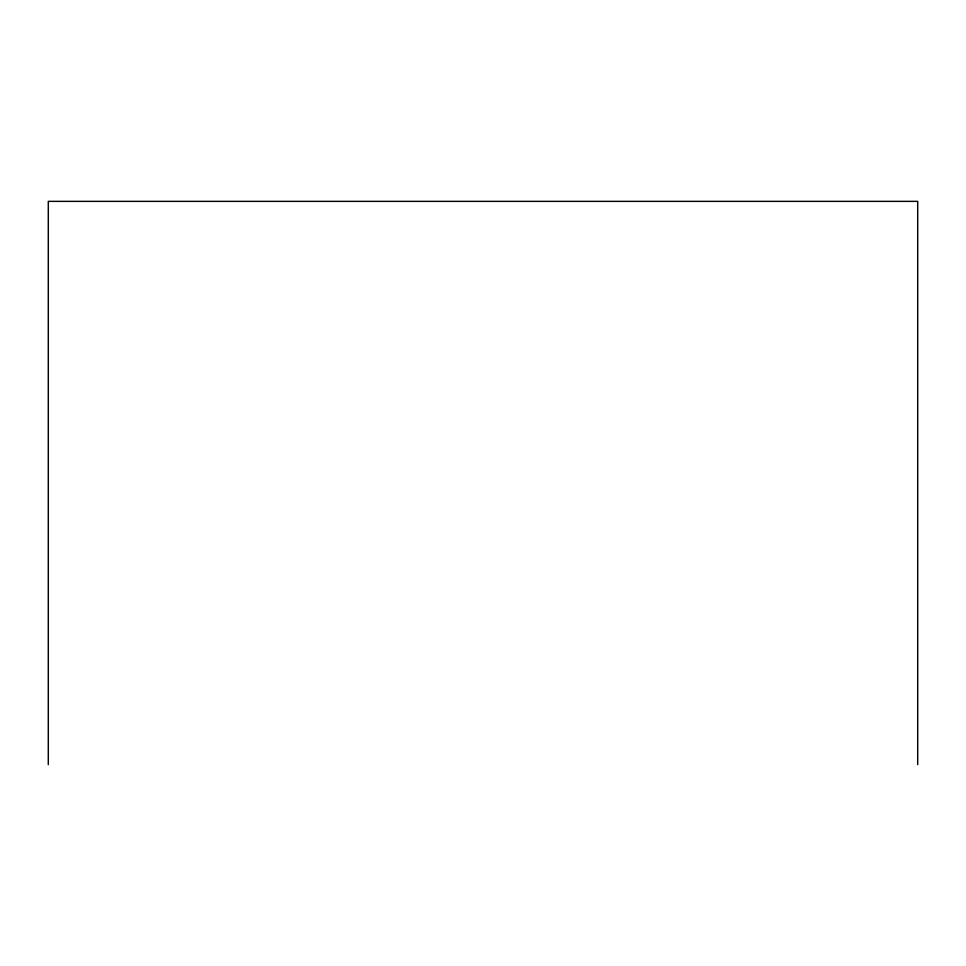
<?xml version="1.0" encoding="UTF-8"?>
<svg xmlns="http://www.w3.org/2000/svg" width="966" height="966" viewBox="0 0 966 966"><rect width="100%" height="100%" fill="white"/><g stroke="black" fill="none" stroke-linecap="round" stroke-linejoin="round"><path stroke-width="1.45" d="M917.7 764.637L917.7 201.363L48.3 201.363L48.3 764.637"/></g></svg>
